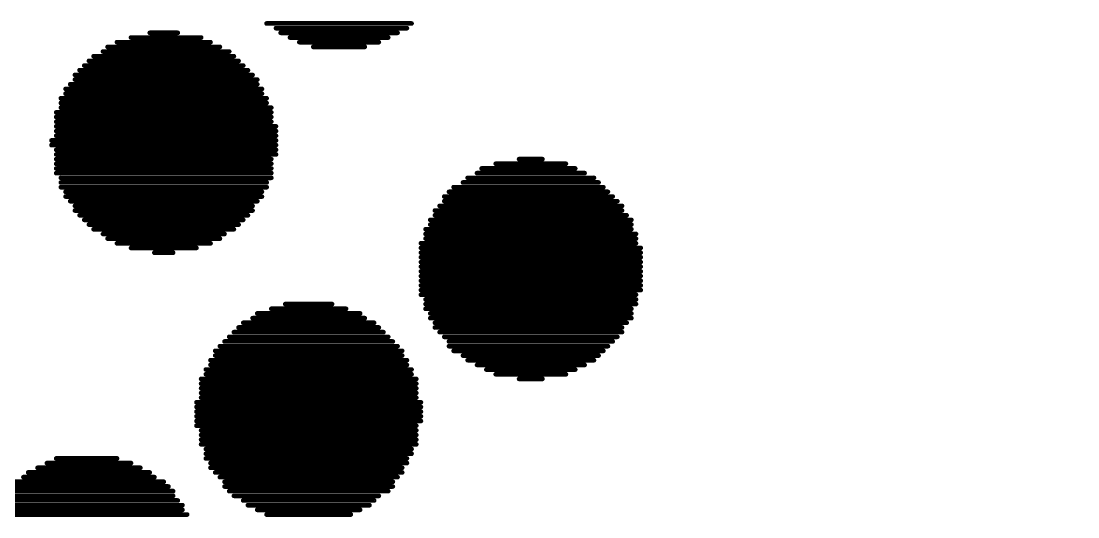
# Model space of a CAD drawing. Header units: millimetres. Extents: x -46.4 to 46.4, y -47.3 to 46.4.
# Drawn here: x -19.08 to -17.645, y 0.625 to 1.298 of the extents above; entities that cross this region are included whole.
import ezdxf

# ---------------------------------------------------------------- set-up
doc = ezdxf.new("R2010")
doc.units = ezdxf.units.MM
doc.layers.add('BottomOverlay', color=54, linetype='Continuous')
doc.layers.add('Mechanical1', color=6, linetype='Continuous')

# ---------------------------------------------------------------- blocks, each defined once
blk = doc.blocks.new('________2')
at = {"layer": 'BottomOverlay', "const_width": 0.00635}
for points in [[(5.253, -1.7052), (5.4498, -1.7052)], [(5.0688, -1.7243), (5.1641, -1.7243)], [(5.0942, -1.7179), (5.1323, -1.7179)], [(5.2657, -1.7116), (5.4435, -1.7116)], [(5.272, -1.7179), (5.4308, -1.7179)], [(5.2847, -1.7243), (5.4181, -1.7243)], [(5.0371, -1.737), (5.1895, -1.737)], [(5.0498, -1.7306), (5.1768, -1.7306)], [(5.2974, -1.7306), (5.4054, -1.7306)], [(5.3165, -1.737), (5.3863, -1.737)], [(5.018, -1.7497), (5.2085, -1.7497)], [(5.0307, -1.7433), (5.2022, -1.7433)], [(5.0053, -1.7624), (5.2212, -1.7624)], [(5.0117, -1.756), (5.2149, -1.756)], [(4.9926, -1.7751), (5.2339, -1.7751)], [(4.9926, -1.7814), (5.2403, -1.7814)], [(4.999, -1.7687), (5.2276, -1.7687)], [(4.9799, -1.7941), (5.2466, -1.7941)], [(4.9863, -1.7878), (5.2403, -1.7878)], [(4.9736, -1.8068), (5.253, -1.8068)], [(4.9799, -1.8005), (5.2466, -1.8005)], [(4.9736, -1.8132), (5.253, -1.8132)], [(4.9736, -1.8195), (5.2593, -1.8195)], [(4.9672, -1.8259), (5.2593, -1.8259)], [(4.9672, -1.8322), (5.2593, -1.8322)], [(4.9672, -1.8386), (5.2593, -1.8386)], [(4.9672, -1.8449), (5.2657, -1.8449)], [(4.9672, -1.8513), (5.2657, -1.8513)], [(4.9609, -1.864), (5.2657, -1.864)], [(4.9672, -1.8576), (5.2657, -1.8576)], [(4.9609, -1.8703), (5.2657, -1.8703)], [(4.9672, -1.8767), (5.2657, -1.8767)], [(4.9672, -1.883), (5.2657, -1.883)], [(4.9672, -1.8894), (5.2593, -1.8894)], [(4.9672, -1.8957), (5.2593, -1.8957)], [(5.5641, -1.8957), (5.6594, -1.8957)], [(5.5959, -1.8894), (5.6276, -1.8894)], [(4.9672, -1.9021), (5.2593, -1.9021)], [(4.9672, -1.9084), (5.2593, -1.9084)], [(5.5387, -1.9084), (5.6848, -1.9084)], [(5.5451, -1.9021), (5.6721, -1.9021)], [(4.9736, -1.9148), (5.2593, -1.9148)], [(4.9736, -1.9211), (5.253, -1.9211)], [(5.5197, -1.9211), (5.7038, -1.9211)], [(5.526, -1.9148), (5.6975, -1.9148)], [(4.9736, -1.9275), (5.253, -1.9275)], [(4.9799, -1.9338), (5.2466, -1.9338)], [(4.9799, -1.9402), (5.2466, -1.9402)], [(5.4943, -1.9402), (5.7229, -1.9402)], [(5.5006, -1.9338), (5.7165, -1.9338)], [(5.507, -1.9275), (5.7102, -1.9275)], [(4.9863, -1.9465), (5.2403, -1.9465)], [(4.9926, -1.9529), (5.2339, -1.9529)], [(5.4879, -1.9529), (5.7356, -1.9529)], [(5.4943, -1.9465), (5.7292, -1.9465)], [(4.9926, -1.9592), (5.2339, -1.9592)], [(4.999, -1.9656), (5.2276, -1.9656)], [(5.4816, -1.9592), (5.7356, -1.9592)], [(5.4816, -1.9656), (5.7419, -1.9656)], [(5.0053, -1.9719), (5.2212, -1.9719)], [(5.0117, -1.9783), (5.2149, -1.9783)], [(5.4752, -1.9719), (5.7483, -1.9719)], [(5.4752, -1.9783), (5.7483, -1.9783)], [(5.018, -1.9846), (5.2085, -1.9846)], [(5.0307, -1.991), (5.1958, -1.991)], [(5.0371, -1.9973), (5.1895, -1.9973)], [(5.4689, -1.9846), (5.7483, -1.9846)], [(5.4689, -1.991), (5.7546, -1.991)], [(5.4689, -1.9973), (5.7546, -1.9973)], [(5.0498, -2.0037), (5.1768, -2.0037)], [(5.0688, -2.01), (5.1577, -2.01)], [(5.4625, -2.0037), (5.7546, -2.0037)], [(5.4625, -2.01), (5.761, -2.01)], [(5.1006, -2.0164), (5.126, -2.0164)], [(5.4625, -2.0164), (5.761, -2.0164)], [(5.4625, -2.0227), (5.761, -2.0227)], [(5.4625, -2.0291), (5.761, -2.0291)], [(5.4625, -2.0354), (5.761, -2.0354)], [(5.4625, -2.0418), (5.761, -2.0418)], [(5.4625, -2.0481), (5.761, -2.0481)], [(5.4625, -2.0545), (5.761, -2.0545)], [(5.4625, -2.0608), (5.761, -2.0608)], [(5.4625, -2.0672), (5.761, -2.0672)], [(5.4625, -2.0735), (5.7546, -2.0735)], [(5.4689, -2.0799), (5.7546, -2.0799)], [(5.2593, -2.0926), (5.3609, -2.0926)], [(5.2784, -2.0862), (5.3419, -2.0862)], [(5.4689, -2.0862), (5.7546, -2.0862)], [(5.4689, -2.0926), (5.7483, -2.0926)], [(5.2212, -2.1116), (5.399, -2.1116)], [(5.2339, -2.1053), (5.3863, -2.1053)], [(5.2403, -2.0989), (5.38, -2.0989)], [(5.4752, -2.0989), (5.7483, -2.0989)], [(5.4752, -2.1053), (5.7483, -2.1053)], [(5.4816, -2.1116), (5.7419, -2.1116)], [(5.2085, -2.1243), (5.4117, -2.1243)], [(5.2149, -2.118), (5.4054, -2.118)], [(5.4816, -2.118), (5.7356, -2.118)], [(5.4879, -2.1243), (5.7356, -2.1243)], [(5.1958, -2.137), (5.4244, -2.137)], [(5.2022, -2.1307), (5.4181, -2.1307)], [(5.4943, -2.1307), (5.7292, -2.1307)], [(5.5006, -2.137), (5.7229, -2.137)], [(5.1831, -2.1497), (5.4371, -2.1497)], [(5.1895, -2.1434), (5.4308, -2.1434)], [(5.5006, -2.1434), (5.7165, -2.1434)], [(5.507, -2.1497), (5.7102, -2.1497)], [(5.1768, -2.1624), (5.4435, -2.1624)], [(5.1768, -2.1688), (5.4435, -2.1688)], [(5.1831, -2.1561), (5.4371, -2.1561)], [(5.5197, -2.1561), (5.7038, -2.1561)], [(5.526, -2.1624), (5.6975, -2.1624)], [(5.5387, -2.1688), (5.6848, -2.1688)], [(5.1704, -2.1751), (5.4498, -2.1751)], [(5.1704, -2.1815), (5.4498, -2.1815)], [(5.5514, -2.1751), (5.6721, -2.1751)], [(5.5641, -2.1815), (5.6594, -2.1815)], [(5.1641, -2.1878), (5.4562, -2.1878)], [(5.1641, -2.1942), (5.4562, -2.1942)], [(5.5959, -2.1878), (5.6276, -2.1878)], [(5.1641, -2.2005), (5.4562, -2.2005)], [(5.1641, -2.2069), (5.4562, -2.2069)], [(5.1641, -2.2132), (5.4562, -2.2132)], [(5.1577, -2.2196), (5.4625, -2.2196)], [(5.1577, -2.2259), (5.4625, -2.2259)], [(5.1577, -2.2323), (5.4625, -2.2323)], [(5.1577, -2.2386), (5.4625, -2.2386)], [(5.1577, -2.245), (5.4625, -2.245)], [(5.1577, -2.2513), (5.4562, -2.2513)], [(5.1641, -2.2577), (5.4562, -2.2577)], [(5.1641, -2.264), (5.4562, -2.264)], [(5.1641, -2.2704), (5.4562, -2.2704)], [(5.1641, -2.2767), (5.4562, -2.2767)], [(5.1704, -2.2831), (5.4498, -2.2831)], [(4.9672, -2.2958), (5.0498, -2.2958)], [(5.1704, -2.2894), (5.4498, -2.2894)], [(5.1704, -2.2958), (5.4435, -2.2958)], [(4.9418, -2.3085), (5.0815, -2.3085)], [(4.9545, -2.3021), (5.0688, -2.3021)], [(5.1768, -2.3021), (5.4435, -2.3021)], [(5.1768, -2.3085), (5.4371, -2.3085)], [(4.9101, -2.3275), (5.1133, -2.3275)], [(4.9228, -2.3212), (5.1006, -2.3212)], [(4.9291, -2.3148), (5.0942, -2.3148)], [(5.1831, -2.3148), (5.4371, -2.3148)], [(5.1895, -2.3212), (5.4308, -2.3212)], [(5.1958, -2.3275), (5.4244, -2.3275)], [(4.8974, -2.3402), (5.126, -2.3402)], [(4.9037, -2.3339), (5.1196, -2.3339)], [(5.1958, -2.3339), (5.4244, -2.3339)], [(5.2022, -2.3402), (5.4181, -2.3402)], [(4.891, -2.3466), (5.126, -2.3466)], [(4.891, -2.3529), (5.1323, -2.3529)], [(5.2085, -2.3466), (5.4054, -2.3466)], [(5.2212, -2.3529), (5.399, -2.3529)], [(4.8783, -2.3656), (5.1387, -2.3656)], [(4.8847, -2.3593), (5.1387, -2.3593)], [(5.2276, -2.3593), (5.3927, -2.3593)], [(5.2403, -2.3656), (5.38, -2.3656)], [(4.8783, -2.372), (5.145, -2.372)], [(5.253, -2.372), (5.3673, -2.372)]]:
    blk.add_lwpolyline(points, dxfattribs=at)
at = {"layer": 'BottomOverlay', "const_width": 0.00317}
for points in [[(5.2514, -1.7052, 1), (5.2546, -1.7052, 1)], [(5.4483, -1.7052, 1), (5.4514, -1.7052, 1)], [(5.0673, -1.7243, 1), (5.0704, -1.7243, 1)], [(5.0927, -1.7179, 1), (5.0958, -1.7179, 1)], [(5.1308, -1.7179, 1), (5.1339, -1.7179, 1)], [(5.1625, -1.7243, 1), (5.1657, -1.7243, 1)], [(5.2641, -1.7116, 1), (5.2673, -1.7116, 1)], [(5.2705, -1.7179, 1), (5.2736, -1.7179, 1)], [(5.2832, -1.7243, 1), (5.2863, -1.7243, 1)], [(5.4165, -1.7243, 1), (5.4197, -1.7243, 1)], [(5.4292, -1.7179, 1), (5.4324, -1.7179, 1)], [(5.4419, -1.7116, 1), (5.4451, -1.7116, 1)], [(5.0355, -1.737, 1), (5.0387, -1.737, 1)], [(5.0482, -1.7306, 1), (5.0514, -1.7306, 1)], [(5.1752, -1.7306, 1), (5.1784, -1.7306, 1)], [(5.1879, -1.737, 1), (5.1911, -1.737, 1)], [(5.2959, -1.7306, 1), (5.299, -1.7306, 1)], [(5.3149, -1.737, 1), (5.3181, -1.737, 1)], [(5.3848, -1.737, 1), (5.3879, -1.737, 1)], [(5.4038, -1.7306, 1), (5.407, -1.7306, 1)], [(5.0165, -1.7497, 1), (5.0196, -1.7497, 1)], [(5.0292, -1.7433, 1), (5.0323, -1.7433, 1)], [(5.2006, -1.7433, 1), (5.2038, -1.7433, 1)], [(5.207, -1.7497, 1), (5.2101, -1.7497, 1)], [(5.0038, -1.7624, 1), (5.0069, -1.7624, 1)], [(5.0101, -1.756, 1), (5.0133, -1.756, 1)], [(5.2133, -1.756, 1), (5.2165, -1.756, 1)], [(5.2197, -1.7624, 1), (5.2228, -1.7624, 1)], [(4.9911, -1.7751, 1), (4.9942, -1.7751, 1)], [(4.9911, -1.7814, 1), (4.9942, -1.7814, 1)], [(4.9974, -1.7687, 1), (5.0006, -1.7687, 1)], [(5.226, -1.7687, 1), (5.2292, -1.7687, 1)], [(5.2324, -1.7751, 1), (5.2355, -1.7751, 1)], [(5.2387, -1.7814, 1), (5.2419, -1.7814, 1)], [(4.9784, -1.7941, 1), (4.9815, -1.7941, 1)], [(4.9847, -1.7878, 1), (4.9879, -1.7878, 1)], [(5.2387, -1.7878, 1), (5.2419, -1.7878, 1)], [(5.2451, -1.7941, 1), (5.2482, -1.7941, 1)], [(4.972, -1.8068, 1), (4.9752, -1.8068, 1)], [(4.9784, -1.8005, 1), (4.9815, -1.8005, 1)], [(5.2451, -1.8005, 1), (5.2482, -1.8005, 1)], [(5.2514, -1.8068, 1), (5.2546, -1.8068, 1)], [(4.972, -1.8132, 1), (4.9752, -1.8132, 1)], [(4.972, -1.8195, 1), (4.9752, -1.8195, 1)], [(5.2514, -1.8132, 1), (5.2546, -1.8132, 1)], [(5.2578, -1.8195, 1), (5.2609, -1.8195, 1)], [(4.9657, -1.8259, 1), (4.9688, -1.8259, 1)], [(4.9657, -1.8322, 1), (4.9688, -1.8322, 1)], [(4.9657, -1.8386, 1), (4.9688, -1.8386, 1)], [(5.2578, -1.8259, 1), (5.2609, -1.8259, 1)], [(5.2578, -1.8322, 1), (5.2609, -1.8322, 1)], [(5.2578, -1.8386, 1), (5.2609, -1.8386, 1)], [(4.9657, -1.8449, 1), (4.9688, -1.8449, 1)], [(4.9657, -1.8513, 1), (4.9688, -1.8513, 1)], [(5.2641, -1.8449, 1), (5.2673, -1.8449, 1)], [(5.2641, -1.8513, 1), (5.2673, -1.8513, 1)], [(4.9593, -1.864, 1), (4.9625, -1.864, 1)], [(4.9657, -1.8576, 1), (4.9688, -1.8576, 1)], [(5.2641, -1.8576, 1), (5.2673, -1.8576, 1)], [(5.2641, -1.864, 1), (5.2673, -1.864, 1)], [(4.9593, -1.8703, 1), (4.9625, -1.8703, 1)], [(4.9657, -1.8767, 1), (4.9688, -1.8767, 1)], [(4.9657, -1.883, 1), (4.9688, -1.883, 1)], [(5.2641, -1.8703, 1), (5.2673, -1.8703, 1)], [(5.2641, -1.8767, 1), (5.2673, -1.8767, 1)], [(5.2641, -1.883, 1), (5.2673, -1.883, 1)], [(4.9657, -1.8894, 1), (4.9688, -1.8894, 1)], [(4.9657, -1.8957, 1), (4.9688, -1.8957, 1)], [(5.2578, -1.8894, 1), (5.2609, -1.8894, 1)], [(5.2578, -1.8957, 1), (5.2609, -1.8957, 1)], [(5.5626, -1.8957, 1), (5.5657, -1.8957, 1)], [(5.5943, -1.8894, 1), (5.5975, -1.8894, 1)], [(5.6261, -1.8894, 1), (5.6292, -1.8894, 1)], [(5.6578, -1.8957, 1), (5.661, -1.8957, 1)], [(4.9657, -1.9021, 1), (4.9688, -1.9021, 1)], [(4.9657, -1.9084, 1), (4.9688, -1.9084, 1)], [(5.2578, -1.9021, 1), (5.2609, -1.9021, 1)], [(5.2578, -1.9084, 1), (5.2609, -1.9084, 1)], [(5.5372, -1.9084, 1), (5.5403, -1.9084, 1)], [(5.5435, -1.9021, 1), (5.5467, -1.9021, 1)], [(5.6705, -1.9021, 1), (5.6737, -1.9021, 1)], [(5.6832, -1.9084, 1), (5.6864, -1.9084, 1)], [(4.972, -1.9148, 1), (4.9752, -1.9148, 1)], [(4.972, -1.9211, 1), (4.9752, -1.9211, 1)], [(5.2514, -1.9211, 1), (5.2546, -1.9211, 1)], [(5.2578, -1.9148, 1), (5.2609, -1.9148, 1)], [(5.5181, -1.9211, 1), (5.5213, -1.9211, 1)], [(5.5245, -1.9148, 1), (5.5276, -1.9148, 1)], [(5.6959, -1.9148, 1), (5.6991, -1.9148, 1)], [(5.7023, -1.9211, 1), (5.7054, -1.9211, 1)], [(4.972, -1.9275, 1), (4.9752, -1.9275, 1)], [(4.9784, -1.9338, 1), (4.9815, -1.9338, 1)], [(4.9784, -1.9402, 1), (4.9815, -1.9402, 1)], [(5.2451, -1.9338, 1), (5.2482, -1.9338, 1)], [(5.2451, -1.9402, 1), (5.2482, -1.9402, 1)], [(5.2514, -1.9275, 1), (5.2546, -1.9275, 1)], [(5.4927, -1.9402, 1), (5.4959, -1.9402, 1)], [(5.4991, -1.9338, 1), (5.5022, -1.9338, 1)], [(5.5054, -1.9275, 1), (5.5086, -1.9275, 1)], [(5.7086, -1.9275, 1), (5.7118, -1.9275, 1)], [(5.715, -1.9338, 1), (5.7181, -1.9338, 1)], [(5.7213, -1.9402, 1), (5.7245, -1.9402, 1)], [(4.9847, -1.9465, 1), (4.9879, -1.9465, 1)], [(4.9911, -1.9529, 1), (4.9942, -1.9529, 1)], [(5.2324, -1.9529, 1), (5.2355, -1.9529, 1)], [(5.2387, -1.9465, 1), (5.2419, -1.9465, 1)], [(5.4864, -1.9529, 1), (5.4895, -1.9529, 1)], [(5.4927, -1.9465, 1), (5.4959, -1.9465, 1)], [(5.7277, -1.9465, 1), (5.7308, -1.9465, 1)], [(5.734, -1.9529, 1), (5.7372, -1.9529, 1)], [(4.9911, -1.9592, 1), (4.9942, -1.9592, 1)], [(4.9974, -1.9656, 1), (5.0006, -1.9656, 1)], [(5.226, -1.9656, 1), (5.2292, -1.9656, 1)], [(5.2324, -1.9592, 1), (5.2355, -1.9592, 1)], [(5.48, -1.9592, 1), (5.4832, -1.9592, 1)], [(5.48, -1.9656, 1), (5.4832, -1.9656, 1)], [(5.734, -1.9592, 1), (5.7372, -1.9592, 1)], [(5.7404, -1.9656, 1), (5.7435, -1.9656, 1)], [(5.0038, -1.9719, 1), (5.0069, -1.9719, 1)], [(5.0101, -1.9783, 1), (5.0133, -1.9783, 1)], [(5.2133, -1.9783, 1), (5.2165, -1.9783, 1)], [(5.2197, -1.9719, 1), (5.2228, -1.9719, 1)], [(5.4737, -1.9719, 1), (5.4768, -1.9719, 1)], [(5.4737, -1.9783, 1), (5.4768, -1.9783, 1)], [(5.7467, -1.9719, 1), (5.7499, -1.9719, 1)], [(5.7467, -1.9783, 1), (5.7499, -1.9783, 1)], [(5.0165, -1.9846, 1), (5.0196, -1.9846, 1)], [(5.0292, -1.991, 1), (5.0323, -1.991, 1)], [(5.0355, -1.9973, 1), (5.0387, -1.9973, 1)], [(5.1879, -1.9973, 1), (5.1911, -1.9973, 1)], [(5.1943, -1.991, 1), (5.1974, -1.991, 1)], [(5.207, -1.9846, 1), (5.2101, -1.9846, 1)], [(5.4673, -1.9846, 1), (5.4705, -1.9846, 1)], [(5.4673, -1.991, 1), (5.4705, -1.991, 1)], [(5.4673, -1.9973, 1), (5.4705, -1.9973, 1)], [(5.7467, -1.9846, 1), (5.7499, -1.9846, 1)], [(5.7531, -1.991, 1), (5.7562, -1.991, 1)], [(5.7531, -1.9973, 1), (5.7562, -1.9973, 1)], [(5.0482, -2.0037, 1), (5.0514, -2.0037, 1)], [(5.0673, -2.01, 1), (5.0704, -2.01, 1)], [(5.1562, -2.01, 1), (5.1593, -2.01, 1)], [(5.1752, -2.0037, 1), (5.1784, -2.0037, 1)], [(5.461, -2.0037, 1), (5.4641, -2.0037, 1)], [(5.461, -2.01, 1), (5.4641, -2.01, 1)], [(5.7531, -2.0037, 1), (5.7562, -2.0037, 1)], [(5.7594, -2.01, 1), (5.7626, -2.01, 1)], [(5.099, -2.0164, 1), (5.1022, -2.0164, 1)], [(5.1244, -2.0164, 1), (5.1276, -2.0164, 1)], [(5.461, -2.0164, 1), (5.4641, -2.0164, 1)], [(5.461, -2.0227, 1), (5.4641, -2.0227, 1)], [(5.7594, -2.0164, 1), (5.7626, -2.0164, 1)], [(5.7594, -2.0227, 1), (5.7626, -2.0227, 1)], [(5.461, -2.0291, 1), (5.4641, -2.0291, 1)], [(5.461, -2.0354, 1), (5.4641, -2.0354, 1)], [(5.7594, -2.0291, 1), (5.7626, -2.0291, 1)], [(5.7594, -2.0354, 1), (5.7626, -2.0354, 1)], [(5.461, -2.0418, 1), (5.4641, -2.0418, 1)], [(5.461, -2.0481, 1), (5.4641, -2.0481, 1)], [(5.461, -2.0545, 1), (5.4641, -2.0545, 1)], [(5.7594, -2.0418, 1), (5.7626, -2.0418, 1)], [(5.7594, -2.0481, 1), (5.7626, -2.0481, 1)], [(5.7594, -2.0545, 1), (5.7626, -2.0545, 1)], [(5.461, -2.0608, 1), (5.4641, -2.0608, 1)], [(5.461, -2.0672, 1), (5.4641, -2.0672, 1)], [(5.7594, -2.0608, 1), (5.7626, -2.0608, 1)], [(5.7594, -2.0672, 1), (5.7626, -2.0672, 1)], [(5.461, -2.0735, 1), (5.4641, -2.0735, 1)], [(5.4673, -2.0799, 1), (5.4705, -2.0799, 1)], [(5.7531, -2.0735, 1), (5.7562, -2.0735, 1)], [(5.7531, -2.0799, 1), (5.7562, -2.0799, 1)], [(5.2578, -2.0926, 1), (5.2609, -2.0926, 1)], [(5.2768, -2.0862, 1), (5.28, -2.0862, 1)], [(5.3403, -2.0862, 1), (5.3435, -2.0862, 1)], [(5.3594, -2.0926, 1), (5.3625, -2.0926, 1)], [(5.4673, -2.0862, 1), (5.4705, -2.0862, 1)], [(5.4673, -2.0926, 1), (5.4705, -2.0926, 1)], [(5.7467, -2.0926, 1), (5.7499, -2.0926, 1)], [(5.7531, -2.0862, 1), (5.7562, -2.0862, 1)], [(5.2197, -2.1116, 1), (5.2228, -2.1116, 1)], [(5.2324, -2.1053, 1), (5.2355, -2.1053, 1)], [(5.2387, -2.0989, 1), (5.2419, -2.0989, 1)], [(5.3784, -2.0989, 1), (5.3816, -2.0989, 1)], [(5.3848, -2.1053, 1), (5.3879, -2.1053, 1)], [(5.3975, -2.1116, 1), (5.4006, -2.1116, 1)], [(5.4737, -2.0989, 1), (5.4768, -2.0989, 1)], [(5.4737, -2.1053, 1), (5.4768, -2.1053, 1)], [(5.48, -2.1116, 1), (5.4832, -2.1116, 1)], [(5.7404, -2.1116, 1), (5.7435, -2.1116, 1)], [(5.7467, -2.0989, 1), (5.7499, -2.0989, 1)], [(5.7467, -2.1053, 1), (5.7499, -2.1053, 1)], [(5.207, -2.1243, 1), (5.2101, -2.1243, 1)], [(5.2133, -2.118, 1), (5.2165, -2.118, 1)], [(5.4038, -2.118, 1), (5.407, -2.118, 1)], [(5.4102, -2.1243, 1), (5.4133, -2.1243, 1)], [(5.48, -2.118, 1), (5.4832, -2.118, 1)], [(5.4864, -2.1243, 1), (5.4895, -2.1243, 1)], [(5.734, -2.118, 1), (5.7372, -2.118, 1)], [(5.734, -2.1243, 1), (5.7372, -2.1243, 1)], [(5.1943, -2.137, 1), (5.1974, -2.137, 1)], [(5.2006, -2.1307, 1), (5.2038, -2.1307, 1)], [(5.4165, -2.1307, 1), (5.4197, -2.1307, 1)], [(5.4229, -2.137, 1), (5.426, -2.137, 1)], [(5.4927, -2.1307, 1), (5.4959, -2.1307, 1)], [(5.4991, -2.137, 1), (5.5022, -2.137, 1)], [(5.7213, -2.137, 1), (5.7245, -2.137, 1)], [(5.7277, -2.1307, 1), (5.7308, -2.1307, 1)], [(5.1816, -2.1497, 1), (5.1847, -2.1497, 1)], [(5.1879, -2.1434, 1), (5.1911, -2.1434, 1)], [(5.4292, -2.1434, 1), (5.4324, -2.1434, 1)], [(5.4356, -2.1497, 1), (5.4387, -2.1497, 1)], [(5.4991, -2.1434, 1), (5.5022, -2.1434, 1)], [(5.5054, -2.1497, 1), (5.5086, -2.1497, 1)], [(5.7086, -2.1497, 1), (5.7118, -2.1497, 1)], [(5.715, -2.1434, 1), (5.7181, -2.1434, 1)], [(5.1752, -2.1624, 1), (5.1784, -2.1624, 1)], [(5.1752, -2.1688, 1), (5.1784, -2.1688, 1)], [(5.1816, -2.1561, 1), (5.1847, -2.1561, 1)], [(5.4356, -2.1561, 1), (5.4387, -2.1561, 1)], [(5.4419, -2.1624, 1), (5.4451, -2.1624, 1)], [(5.4419, -2.1688, 1), (5.4451, -2.1688, 1)], [(5.5181, -2.1561, 1), (5.5213, -2.1561, 1)], [(5.5245, -2.1624, 1), (5.5276, -2.1624, 1)], [(5.5372, -2.1688, 1), (5.5403, -2.1688, 1)], [(5.6832, -2.1688, 1), (5.6864, -2.1688, 1)], [(5.6959, -2.1624, 1), (5.6991, -2.1624, 1)], [(5.7023, -2.1561, 1), (5.7054, -2.1561, 1)], [(5.1689, -2.1751, 1), (5.172, -2.1751, 1)], [(5.1689, -2.1815, 1), (5.172, -2.1815, 1)], [(5.4483, -2.1751, 1), (5.4514, -2.1751, 1)], [(5.4483, -2.1815, 1), (5.4514, -2.1815, 1)], [(5.5499, -2.1751, 1), (5.553, -2.1751, 1)], [(5.5626, -2.1815, 1), (5.5657, -2.1815, 1)], [(5.6578, -2.1815, 1), (5.661, -2.1815, 1)], [(5.6705, -2.1751, 1), (5.6737, -2.1751, 1)], [(5.1625, -2.1878, 1), (5.1657, -2.1878, 1)], [(5.1625, -2.1942, 1), (5.1657, -2.1942, 1)], [(5.4546, -2.1878, 1), (5.4578, -2.1878, 1)], [(5.4546, -2.1942, 1), (5.4578, -2.1942, 1)], [(5.5943, -2.1878, 1), (5.5975, -2.1878, 1)], [(5.6261, -2.1878, 1), (5.6292, -2.1878, 1)], [(5.1625, -2.2005, 1), (5.1657, -2.2005, 1)], [(5.1625, -2.2069, 1), (5.1657, -2.2069, 1)], [(5.1625, -2.2132, 1), (5.1657, -2.2132, 1)], [(5.4546, -2.2005, 1), (5.4578, -2.2005, 1)], [(5.4546, -2.2069, 1), (5.4578, -2.2069, 1)], [(5.4546, -2.2132, 1), (5.4578, -2.2132, 1)], [(5.1562, -2.2196, 1), (5.1593, -2.2196, 1)], [(5.1562, -2.2259, 1), (5.1593, -2.2259, 1)], [(5.461, -2.2196, 1), (5.4641, -2.2196, 1)], [(5.461, -2.2259, 1), (5.4641, -2.2259, 1)], [(5.1562, -2.2323, 1), (5.1593, -2.2323, 1)], [(5.1562, -2.2386, 1), (5.1593, -2.2386, 1)], [(5.461, -2.2323, 1), (5.4641, -2.2323, 1)], [(5.461, -2.2386, 1), (5.4641, -2.2386, 1)], [(5.1562, -2.245, 1), (5.1593, -2.245, 1)], [(5.1562, -2.2513, 1), (5.1593, -2.2513, 1)], [(5.4546, -2.2513, 1), (5.4578, -2.2513, 1)], [(5.461, -2.245, 1), (5.4641, -2.245, 1)], [(5.1625, -2.2577, 1), (5.1657, -2.2577, 1)], [(5.1625, -2.264, 1), (5.1657, -2.264, 1)], [(5.1625, -2.2704, 1), (5.1657, -2.2704, 1)], [(5.4546, -2.2577, 1), (5.4578, -2.2577, 1)], [(5.4546, -2.264, 1), (5.4578, -2.264, 1)], [(5.4546, -2.2704, 1), (5.4578, -2.2704, 1)], [(5.1625, -2.2767, 1), (5.1657, -2.2767, 1)], [(5.1689, -2.2831, 1), (5.172, -2.2831, 1)], [(5.4483, -2.2831, 1), (5.4514, -2.2831, 1)], [(5.4546, -2.2767, 1), (5.4578, -2.2767, 1)], [(4.9657, -2.2958, 1), (4.9688, -2.2958, 1)], [(5.0482, -2.2958, 1), (5.0514, -2.2958, 1)], [(5.1689, -2.2894, 1), (5.172, -2.2894, 1)], [(5.1689, -2.2958, 1), (5.172, -2.2958, 1)], [(5.4419, -2.2958, 1), (5.4451, -2.2958, 1)], [(5.4483, -2.2894, 1), (5.4514, -2.2894, 1)], [(4.9403, -2.3085, 1), (4.9434, -2.3085, 1)], [(4.953, -2.3021, 1), (4.9561, -2.3021, 1)], [(5.0673, -2.3021, 1), (5.0704, -2.3021, 1)], [(5.08, -2.3085, 1), (5.0831, -2.3085, 1)], [(5.1752, -2.3021, 1), (5.1784, -2.3021, 1)], [(5.1752, -2.3085, 1), (5.1784, -2.3085, 1)], [(5.4356, -2.3085, 1), (5.4387, -2.3085, 1)], [(5.4419, -2.3021, 1), (5.4451, -2.3021, 1)], [(4.9212, -2.3212, 1), (4.9244, -2.3212, 1)], [(4.9276, -2.3148, 1), (4.9307, -2.3148, 1)], [(5.0927, -2.3148, 1), (5.0958, -2.3148, 1)], [(5.099, -2.3212, 1), (5.1022, -2.3212, 1)], [(5.1117, -2.3275, 1), (5.1149, -2.3275, 1)], [(5.1816, -2.3148, 1), (5.1847, -2.3148, 1)], [(5.1879, -2.3212, 1), (5.1911, -2.3212, 1)], [(5.1943, -2.3275, 1), (5.1974, -2.3275, 1)], [(5.4229, -2.3275, 1), (5.426, -2.3275, 1)], [(5.4292, -2.3212, 1), (5.4324, -2.3212, 1)], [(5.4356, -2.3148, 1), (5.4387, -2.3148, 1)], [(5.1181, -2.3339, 1), (5.1212, -2.3339, 1)], [(5.1244, -2.3402, 1), (5.1276, -2.3402, 1)], [(5.1943, -2.3339, 1), (5.1974, -2.3339, 1)], [(5.2006, -2.3402, 1), (5.2038, -2.3402, 1)], [(5.4165, -2.3402, 1), (5.4197, -2.3402, 1)], [(5.4229, -2.3339, 1), (5.426, -2.3339, 1)], [(5.1244, -2.3466, 1), (5.1276, -2.3466, 1)], [(5.1308, -2.3529, 1), (5.1339, -2.3529, 1)], [(5.207, -2.3466, 1), (5.2101, -2.3466, 1)], [(5.2197, -2.3529, 1), (5.2228, -2.3529, 1)], [(5.3975, -2.3529, 1), (5.4006, -2.3529, 1)], [(5.4038, -2.3466, 1), (5.407, -2.3466, 1)], [(5.1371, -2.3593, 1), (5.1403, -2.3593, 1)], [(5.1371, -2.3656, 1), (5.1403, -2.3656, 1)], [(5.226, -2.3593, 1), (5.2292, -2.3593, 1)], [(5.2387, -2.3656, 1), (5.2419, -2.3656, 1)], [(5.3784, -2.3656, 1), (5.3816, -2.3656, 1)], [(5.3911, -2.3593, 1), (5.3943, -2.3593, 1)], [(5.1435, -2.372, 1), (5.1466, -2.372, 1)], [(5.2514, -2.372, 1), (5.2546, -2.372, 1)], [(5.3657, -2.372, 1), (5.3689, -2.372, 1)]]:
    blk.add_lwpolyline(points, format="xyb", close=True, dxfattribs=at)

msp = doc.modelspace()

# ---------------------------------------------------------------- linework, layer by layer
at = {"layer": 'BottomOverlay', "const_width": 0.508}
msp.add_lwpolyline([(-28.929, 0.9392, -0.221527), (-12.3943, 8.4487)], format="xyb", dxfattribs=at)
at = {"layer": 'Mechanical1', "const_width": 0.254}
msp.add_lwpolyline([(-46.2567, 0, -0.414214), (0, 46.2567)], format="xyb", dxfattribs=at)

# ---------------------------------------------------------------- block references
at = {"rotation": 360}
msp.add_blockref('________2', (-24, 3), dxfattribs=at)

doc.saveas('drawing.dxf')
